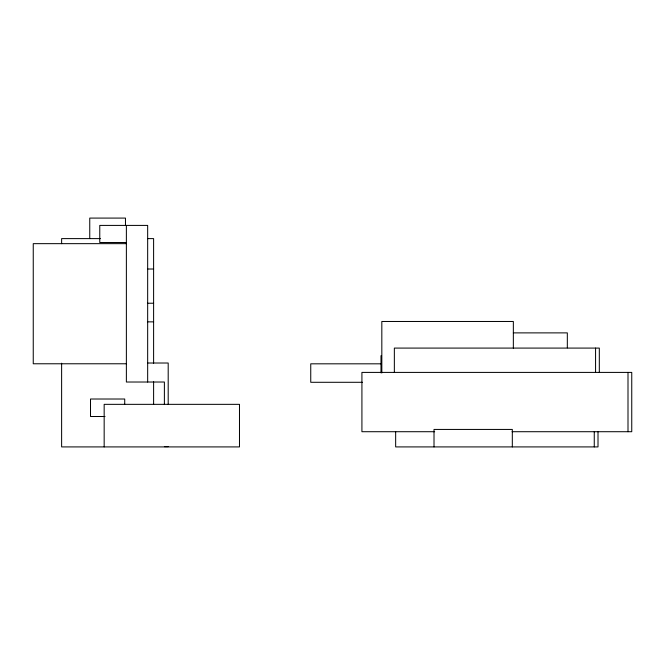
<?xml version="1.0" encoding="UTF-8"?>
<svg xmlns="http://www.w3.org/2000/svg" width="665" height="665" viewBox="0 0 665 665"><rect width="100%" height="100%" fill="white"/><g stroke="black" fill="none" stroke-linecap="round" stroke-linejoin="round"><path stroke-width="1" d="M100.407 238.61L61.621 238.61L61.621 243.681M147.447 238.61L153.607 238.61L153.607 363.198M126.375 242.517L99.767 242.517L99.767 225.41L147.663 225.41L147.663 382.018M126.375 243.656L33.25 243.656L33.25 363.772L126.375 363.772M147.447 269.017L153.607 269.017M147.406 303.232L153.607 303.232M147.406 321.86L153.607 321.86M513.347 332.882L567.328 332.882L567.328 347.845M147.663 363.015L168.195 363.015L168.195 404.312M380.995 363.822L310.746 363.822L310.746 382.292L362.4 382.292M105.02 416.506L90.507 416.506L90.507 399.017L124.721 399.017L124.721 404.162M434.652 431.71L361.918 431.71L361.918 372.408L631.75 372.408L631.75 431.71L512.075 431.71M164.388 446.639L168.195 446.639M628.001 372.408L628.001 431.71M599.315 372.408L599.315 348.086L394.353 348.086L394.353 372.408M598.01 431.71L598.01 446.913L395.658 446.913L395.658 431.71M595.566 348.086L595.566 372.408M594.261 431.71L594.261 446.913M513.347 348.144L513.347 321.478L381.826 321.478L381.826 372.949M512.316 446.913L512.316 429.432L434.012 429.432L434.012 446.913M380.995 355.684L380.995 372.857M164.388 404.586L164.388 382.018L126.375 382.018L126.375 225.41M153.607 381.801L153.607 404.536M125.477 225.269L125.477 218.087L89.75 218.087L89.75 238.61M104.164 446.913L104.164 404.345L239.483 404.345L239.483 446.913L61.621 446.913L61.621 363.198"/></g></svg>
